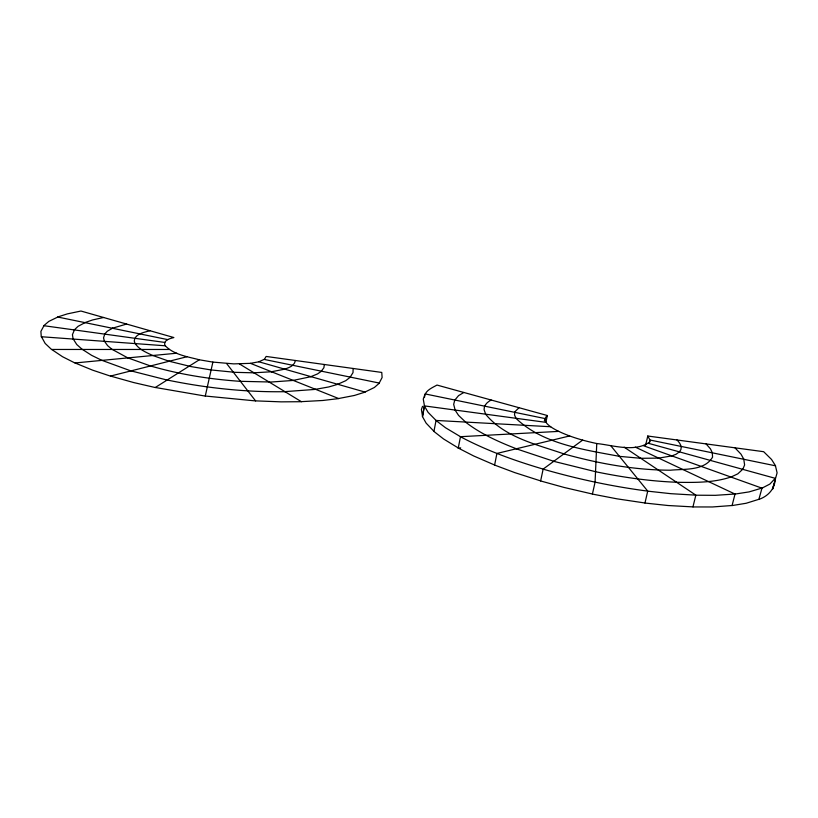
<?xml version="1.0" encoding="UTF-8"?>
<svg xmlns="http://www.w3.org/2000/svg" width="818" height="818" viewBox="0 0 818 818"><rect width="100%" height="100%" fill="white"/><g stroke="black" fill="none" stroke-linecap="round" stroke-linejoin="round"><path stroke-width="1.23" d="M353.11 368.468L353.018 372.599L350.206 377.088M424.511 397.354C424.685 390.677 432.078 387.844 436.996 385.063L547.334 415.524C539.829 421.771 553.265 428.591 557.999 431.025C570.269 436.955 583.459 440.718 596.762 443.53L595.075 482.17L592.416 494.082L616.905 498.816L644.921 502.988M324.286 364.491L323.918 367.701L321.341 371.167M546.046 422.364L424.337 405.892L422.425 416.536L426.127 423.131L434.051 431.444M494.675 465.043L473.612 455.933L458.244 448.039L460.493 436.7L445.606 427.804L435.933 420.442L550.729 426.74M544.389 420.83L544.921 418.54L425.125 393.928L423.264 399.082L424.46 405.902L422.558 416.546L421.403 409.532L422.528 406.341M545.903 422.364L547.334 415.524M592.426 494.031L564.103 487.456L540.626 480.953L543.152 469.103C514.716 460.698 486.618 450.657 460.381 436.7L558.766 431.383M295.298 360.482C294.807 365.738 288.918 367.701 284.654 369.143M250.472 363.345L233.692 363.877L212.884 362.088L205.267 396.086L155.297 387.476M645.606 445.186L647.795 436.025L763.664 451.7L771.527 459.44L775.566 465.82L649.993 440.023L647.744 436.014M649.175 443.499L650.044 440.033L649.737 441.935C634.962 452.732 613.561 445.289 596.762 443.53M582.631 440.104L543.111 469.133C577.375 479.031 612.355 486.516 647.723 491.107L644.962 503.039L668.02 505.514L692.938 506.894L695.852 495.156L670.872 493.683L647.764 491.158L610.954 445.943M761.834 488.111L749.114 491.894L735.024 494.072L732.069 505.575L746.159 503.264L758.889 499.307L761.967 488.162L769.891 484.062L775.28 478.325C775.137 488.55 768.368 496.137 759.022 499.348M454.788 400.022L453.673 404.358L455.145 410.063M775.444 465.8L777.1 472.845L772.529 489.215L774.257 483.53M454.88 400.043L458.55 395.626L463.837 392.476M742.785 469.358L744.615 464.961L743.777 459.287M742.683 469.327L737.795 473.857L730.965 477.058M167.751 339.623L57.628 317.016L67.301 313.897L80.951 311.034L173.856 337.537C170.502 338.478 164.438 339.593 164.592 344.184L165.277 345.789M679.41 451.863L680.944 449.501C682.007 445.841 679.421 442.426 676.997 439.972M679.38 451.863L676.097 454.246L671.854 455.902M104.755 334.133L103.538 337.865L104.418 341.341M104.632 334.112L107.311 331.218L112.434 328.263M74.438 329.94L72.424 334.644L73.129 339.051M379.235 383.049L382.108 377.497L381.761 372.435L266.126 356.444L264.48 359.225L258.856 361.781L365.125 392.098L354.429 395.452L338.642 398.519M74.295 329.92L78.099 326.3L85.031 322.64M43.947 325.728L40.9 331.382L41.258 336.73L165.328 345.789C174.019 354.879 187.68 356.658 199.316 359.787M350.339 377.118L345.789 380.667L337.701 384.276M518.99 407.701L514.778 411.914L514.522 414.93L515.943 418.284M321.454 371.188L317.589 373.898L310.932 376.638M491.168 400.012C487.487 401.955 483.857 405.094 484.082 409.644L485.647 414.184M730.873 477.027C713.46 482.824 694.758 482.589 676.619 482.283M112.332 328.243L126.606 324.051M671.823 455.882L658.705 458.121M84.898 322.609L92.577 319.95L103.579 317.486M57.781 317.047L48.865 321.372L43.773 325.697L164.807 342.435M364.971 392.057L374.337 387.507L379.409 383.09L264.163 359.419M337.824 384.307L328.764 386.945L315.574 389.317M311.034 376.669L293.212 380.401M186.974 356.74L110.399 376.096L92.659 370.176L75.082 362.967M284.725 369.163L271.504 371.74M569.645 435.953L496.904 453.448L494.604 465.064L514.839 472.64L540.678 480.912M258.907 361.801L250.431 363.335L338.775 398.581L322.783 400.483L301.321 401.648M150.021 330.738C144.449 332.302 134.817 333.693 134.264 341.045L135.123 343.58M731.957 505.524L712.406 506.966L693.02 506.945M734.912 494.021L715.341 495.33L695.934 495.207L624.134 447.16M315.687 389.368L284.909 391.638M658.674 458.111L640.791 458.305M293.294 380.431L271.249 382.026L240.4 381.311M176.749 353.212L74.919 362.977L62.516 356.709L51.698 349.46M271.566 371.761L253.989 372.803M458.244 448.039L460.698 447.886M284.981 391.689C245.431 392.313 205.87 387.988 167.158 380.012M169.377 349.47L51.524 349.46L45.143 343.417L41.452 336.74M254.03 372.834L235.022 372.333L211.116 369.951M676.568 482.242C649.298 481.209 622.232 477.191 595.524 471.72M640.77 458.295L619.441 456.362M255.564 400.871L281.116 401.853L301.423 401.71L239.429 363.928M240.42 381.352C210.062 379.225 179.776 374.521 150.543 365.953M619.43 456.352C584.103 449.593 542.825 444.246 515.913 418.284M205.277 396.024L255.605 400.922L226.606 363.529M212.874 362.108L199.326 359.777L155.226 387.527L133.61 382.538L110.512 376.065M211.116 369.971L190.747 366.546L169.173 361.239M595.535 471.689L553.735 461.332M167.107 380.053L131.013 370.881M563.847 453.908C598.551 463.54 634.39 470.135 670.494 470.207C684.472 468.816 704.349 471.035 712.56 457.18L712.314 452.824M563.868 453.888C536.669 444.45 504.655 437.446 485.585 414.174M648.633 443.376L775.413 478.366M553.766 461.301L516.25 448.796M169.121 361.249L152.823 355.503M150.471 365.963L127.935 357.895M130.911 370.912L102.045 360.38M643.654 445.8L761.967 488.162M516.311 448.775C498.499 441.751 480.667 433.918 465.473 422.057M152.751 355.513C146.422 352.517 139.244 349.634 135.205 343.591M635.3 447.109L735.024 494.072M127.843 357.906L112.301 349.47M101.923 360.39L91.616 355.339L82.465 349.46M458.356 448.029L443.55 438.959L433.929 431.444L436.055 420.442L428.07 412.323L424.337 405.892M465.565 422.068L458.55 415.38L455.053 410.043M734.953 447.814L740.975 454.133L743.869 459.307M112.189 349.47L107.598 345.636L104.53 341.351M706.067 443.908L710.443 448.837L712.376 452.835M82.321 349.46L76.769 344.542L73.283 339.061"/></g></svg>
